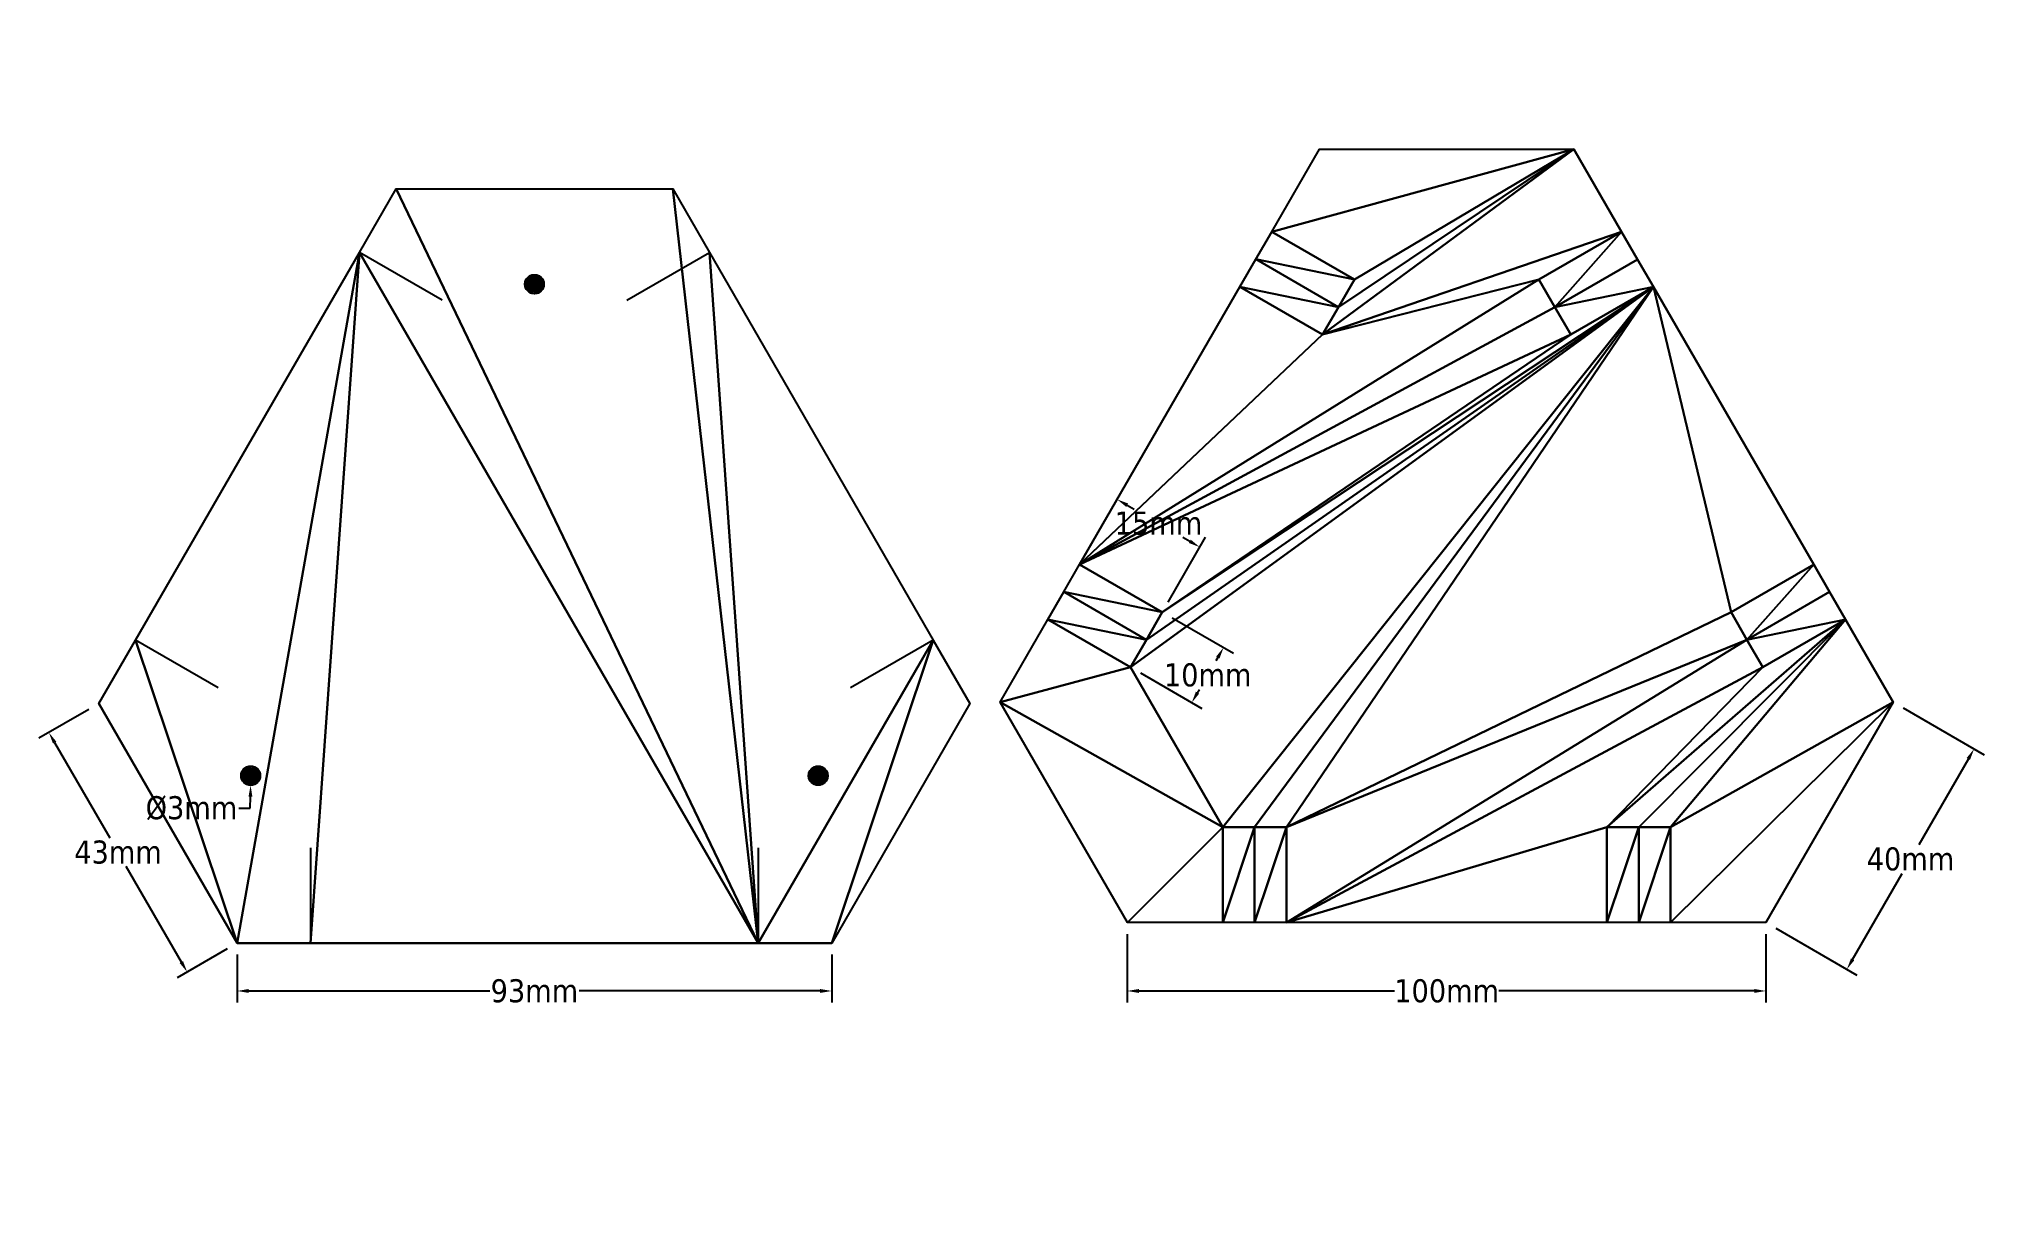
# Model space of a CAD drawing. Extents: x -289 to 17, y -39 to 143.
import ezdxf

# ---------------------------------------------------------------- set-up
doc = ezdxf.new("R2010")
doc.units = 0
doc.layers.get('0').update_dxf_attribs({"color": 13, "linetype": 'CONTINUOUS'})
doc.layers.get('DEFPOINTS').update_dxf_attribs({"linetype": 'CONTINUOUS'})
doc.styles.add('TAHOMA', font='Tahoma.ttf')
doc.dimstyles.new('DIMSTYLE1', dxfattribs={"dimtxt": 3.621868, "dimasz": 1.810934, "dimexe": 1.810934, "dimexo": 1.810934, "dimgap": 0.362187, "dimtad": 0, "dimtih": 1, "dimtoh": 1, "dimdec": 0, "dimzin": 0, "dimtxsty": 'TAHOMA', "dimcen": 0.09, "dimazin": 3, "dimtfac": 1, "dimtdec": 4, "dimtofl": 0, "dimtmove": 0, "dimatfit": 3, "dimtolj": 1, "dimtzin": 0})
doc.dimstyles.new('DIMSTYLE2', dxfattribs={"dimtxt": 3.621868, "dimasz": 1.810934, "dimexe": 1.810934, "dimexo": 1.810934, "dimgap": 0.362187, "dimtad": 0, "dimtih": 1, "dimtoh": 1, "dimdec": 0, "dimzin": 0, "dimtxsty": 'TAHOMA', "dimcen": 0.09, "dimazin": 3, "dimtfac": 1, "dimtdec": 4, "dimtofl": 0, "dimtmove": 0, "dimatfit": 3, "dimtolj": 1, "dimtzin": 0})

# ---------------------------------------------------------------- blocks, each defined once
blk = doc.blocks.new('GROUP_2')
for p, q in [((52.41, 125.57), (59.91, 138.56)), ((59.91, 138.56), (99.91, 138.56)), ((99.91, 138.56), (107.41, 125.57)), ((49.91, 121.24), (52.41, 125.57)), ((65.4, 118.07), (52.41, 125.57)), ((94.42, 118.07), (107.41, 125.57)), ((107.41, 125.57), (109.91, 121.24)), ((47.41, 116.91), (49.91, 121.24)), ((62.9, 113.74), (49.91, 121.24)), ((109.91, 121.24), (96.92, 113.74)), ((109.91, 121.24), (112.41, 116.91)), ((22.22, 73.29), (47.41, 116.91)), ((60.4, 109.41), (47.41, 116.91)), ((65.4, 118.07), (62.9, 113.74)), ((96.92, 113.74), (94.42, 118.07)), ((99.42, 109.41), (112.41, 116.91)), ((112.41, 116.91), (137.59, 73.29)), ((62.9, 113.74), (60.4, 109.41)), ((96.92, 113.74), (99.42, 109.41)), ((19.72, 68.96), (22.22, 73.29)), ((35.21, 65.79), (22.22, 73.29)), ((124.6, 65.79), (137.59, 73.29)), ((137.59, 73.29), (140.09, 68.96)), ((17.22, 64.63), (19.72, 68.96)), ((19.72, 68.96), (32.71, 61.46)), ((127.1, 61.46), (140.09, 68.96)), ((140.09, 68.96), (142.59, 64.63)), ((9.72, 51.64), (17.22, 64.63)), ((30.21, 57.13), (17.22, 64.63)), ((32.71, 61.46), (35.21, 65.79)), ((127.1, 61.46), (124.6, 65.79)), ((142.59, 64.63), (129.6, 57.13)), ((142.59, 64.63), (150.09, 51.64)), ((32.71, 61.46), (30.21, 57.13)), ((129.6, 57.13), (127.1, 61.46)), ((29.72, 17), (9.72, 51.64)), ((150.09, 51.64), (130.09, 17)), ((44.72, 17), (44.72, 32)), ((44.72, 32), (49.72, 32)), ((49.72, 32), (49.72, 17)), ((49.72, 32), (54.72, 32)), ((54.72, 32), (54.72, 17)), ((105.09, 17), (105.09, 32)), ((105.09, 32), (110.09, 32)), ((110.09, 32), (115.09, 32)), ((110.09, 17), (110.09, 32)), ((115.09, 32), (115.09, 17)), ((29.72, 17), (44.72, 17)), ((44.72, 17), (49.72, 17)), ((49.72, 17), (54.72, 17)), ((54.72, 17), (105.09, 17)), ((105.09, 17), (110.09, 17)), ((110.09, 17), (115.09, 17)), ((115.09, 17), (130.09, 17))]:
    blk.add_line(p, q)
mesh = blk.add_polyface()
corners = [(47.41, 116.91), (35.21, 65.79), (22.22, 73.29), (44.72, 32), (49.72, 32), (60.4, 109.41), (54.72, 32), (59.91, 138.56), (65.4, 118.07), (52.41, 125.57), (99.91, 138.56), (94.42, 118.07), (107.41, 125.57), (105.09, 17), (54.72, 17), (62.9, 113.74), (96.92, 113.74), (99.42, 109.41), (105.09, 32), (112.41, 116.91), (110.09, 32), (115.09, 32), (124.6, 65.79), (137.59, 73.29), (115.09, 17), (130.09, 17), (127.1, 61.46), (129.6, 57.13), (142.59, 64.63), (150.09, 51.64), (17.22, 64.63), (29.72, 17), (9.72, 51.64), (30.21, 57.13), (44.72, 17), (32.71, 61.46)]
mesh.append_faces([[corners[k] for k in face] for face in [(0, 1, 2), (7, 8, 9), (11, 10, 12), (6, 13, 14), (22, 19, 23), (25, 28, 29), (30, 31, 32)]], dxfattribs={"vtx0": -1})
mesh.append_faces([[corners[k] for k in face] for face in [(3, 0, 4), (4, 5, 6), (13, 17, 18), (19, 18, 17), (18, 19, 20), (20, 19, 21), (21, 22, 24), (31, 33, 34), (34, 1, 3)]], dxfattribs={"vtx0": -1, "vtx1": -1})
mesh.append_faces([[corners[k] for k in face] for face in [(1, 0, 3), (8, 10, 11), (13, 6, 5), (13, 8, 11), (21, 19, 22)]], dxfattribs={"vtx0": -1, "vtx1": -1, "vtx2": -1})
mesh.append_faces([[corners[k] for k in face] for face in [(4, 0, 5), (8, 7, 10), (13, 5, 15), (13, 15, 8), (13, 11, 16), (13, 16, 17), (22, 25, 24), (25, 22, 26), (25, 26, 27), (25, 27, 28), (31, 30, 33), (34, 33, 35), (34, 35, 1)]], dxfattribs={"vtx0": -1, "vtx2": -1})
mesh = blk.add_polyface()
corners = [(52.41, 125.57), (62.9, 113.74), (49.91, 121.24), (65.4, 118.07)]
mesh.append_faces([[corners[k] for k in face] for face in [(0, 1, 2), (1, 0, 3)]], dxfattribs={"vtx0": -1})
mesh = blk.add_polyface()
corners = [(107.41, 125.57), (96.92, 113.74), (94.42, 118.07), (109.91, 121.24)]
mesh.append_faces([[corners[k] for k in face] for face in [(0, 1, 2), (1, 0, 3)]], dxfattribs={"vtx0": -1})
mesh = blk.add_polyface()
corners = [(49.91, 121.24), (60.4, 109.41), (47.41, 116.91), (62.9, 113.74)]
mesh.append_faces([[corners[k] for k in face] for face in [(0, 1, 2), (1, 0, 3)]], dxfattribs={"vtx0": -1})
mesh = blk.add_polyface()
corners = [(109.91, 121.24), (99.42, 109.41), (96.92, 113.74), (112.41, 116.91)]
mesh.append_faces([[corners[k] for k in face] for face in [(0, 1, 2), (1, 0, 3)]], dxfattribs={"vtx0": -1})
mesh = blk.add_polyface()
corners = [(22.22, 73.29), (32.71, 61.46), (19.72, 68.96), (35.21, 65.79)]
mesh.append_faces([[corners[k] for k in face] for face in [(0, 1, 2), (1, 0, 3)]], dxfattribs={"vtx0": -1})
mesh = blk.add_polyface()
corners = [(137.59, 73.29), (127.1, 61.46), (124.6, 65.79), (140.09, 68.96)]
mesh.append_faces([[corners[k] for k in face] for face in [(0, 1, 2), (1, 0, 3)]], dxfattribs={"vtx0": -1})
mesh = blk.add_polyface()
corners = [(19.72, 68.96), (30.21, 57.13), (17.22, 64.63), (32.71, 61.46)]
mesh.append_faces([[corners[k] for k in face] for face in [(0, 1, 2), (1, 0, 3)]], dxfattribs={"vtx0": -1})
mesh = blk.add_polyface()
corners = [(140.09, 68.96), (129.6, 57.13), (127.1, 61.46), (142.59, 64.63)]
mesh.append_faces([[corners[k] for k in face] for face in [(0, 1, 2), (1, 0, 3)]], dxfattribs={"vtx0": -1})
mesh = blk.add_polyface()
corners = [(49.72, 32), (44.72, 17), (44.72, 32), (49.72, 17)]
mesh.append_faces([[corners[k] for k in face] for face in [(0, 1, 2), (1, 0, 3)]], dxfattribs={"vtx0": -1})
mesh = blk.add_polyface()
corners = [(49.72, 32), (54.72, 17), (49.72, 17), (54.72, 32)]
mesh.append_faces([[corners[k] for k in face] for face in [(0, 1, 2), (1, 0, 3)]], dxfattribs={"vtx0": -1})
mesh = blk.add_polyface()
corners = [(110.09, 32), (105.09, 17), (105.09, 32), (110.09, 17)]
mesh.append_faces([[corners[k] for k in face] for face in [(0, 1, 2), (1, 0, 3)]], dxfattribs={"vtx0": -1})
mesh = blk.add_polyface()
corners = [(110.09, 32), (115.09, 17), (110.09, 17), (115.09, 32)]
mesh.append_faces([[corners[k] for k in face] for face in [(0, 1, 2), (1, 0, 3)]], dxfattribs={"vtx0": -1})
blk = doc.blocks.new('GROUP_1')
for p, q in [((52.41, 125.57), (58.17, 135.56)), ((58.17, 135.56), (101.64, 135.56)), ((101.64, 135.56), (107.41, 125.57)), ((17.22, 64.63), (52.41, 125.57)), ((65.4, 118.07), (52.41, 125.57)), ((94.42, 118.07), (107.41, 125.57)), ((107.41, 125.57), (142.59, 64.63)), ((11.45, 54.64), (17.22, 64.63)), ((30.21, 57.13), (17.22, 64.63)), ((142.59, 64.63), (129.6, 57.13)), ((142.59, 64.63), (148.36, 54.64)), ((11.45, 54.64), (33.19, 17)), ((148.36, 54.64), (126.63, 17)), ((44.72, 32), (44.72, 17)), ((115.09, 32), (115.09, 17)), ((33.19, 17), (44.72, 17)), ((44.72, 17), (115.09, 17)), ((115.09, 17), (126.63, 17))]:
    blk.add_line(p, q)
mesh = blk.add_polyface()
corners = [(17.22, 64.63), (33.19, 17), (11.45, 54.64), (52.41, 125.57), (44.72, 17), (115.09, 17), (58.17, 135.56), (101.64, 135.56), (107.41, 125.57), (142.59, 64.63), (126.63, 17), (148.36, 54.64)]
mesh.append_faces([[corners[k] for k in face] for face in [(0, 1, 2), (10, 9, 11)]], dxfattribs={"vtx0": -1})
mesh.append_faces([[corners[k] for k in face] for face in [(1, 3, 4), (4, 3, 5), (5, 9, 10)]], dxfattribs={"vtx0": -1, "vtx1": -1})
mesh.append_faces([[corners[k] for k in face] for face in [(1, 0, 3), (5, 3, 6), (5, 6, 7), (5, 7, 8), (5, 8, 9)]], dxfattribs={"vtx0": -1, "vtx2": -1})
blk = doc.blocks.new('*D4')
at = {"color": 0}
for p, q in [((-258.04, -0.59), (-258.04, -8.11)), ((-164.6, -0.59), (-164.6, -8.11)), ((-256.23, -6.3), (-218.35, -6.3)), ((-166.41, -6.3), (-204.29, -6.3))]:
    blk.add_line(p, q, dxfattribs=at)
for points in [[(-256.23, -5.99), (-256.23, -6.6), (-258.04, -6.3)], [(-166.41, -6.6), (-166.41, -5.99), (-164.6, -6.3)]]:
    blk.add_solid(points, dxfattribs=at)
at = {"layer": 'DEFPOINTS', "color": 0}
for p in [(-258.04, 1.22), (-164.6, 1.22), (-164.6, -6.3)]:
    blk.add_point(p, dxfattribs=at)
at = {"color": 0, "insert": (-211.32, -6.3), "char_height": 3.622, "attachment_point": 5, "style": 'TAHOMA'}
blk.add_mtext('\\A1;93mm', dxfattribs=at)
blk = doc.blocks.new('*D5')
at = {"color": 0}
for p, q in [((-281.34, 37.95), (-289.2, 33.41)), ((-286.73, 32.75), (-278.07, 17.75)), ((-266.81, -1.76), (-275.47, 13.25)), ((-259.61, 0.31), (-267.47, -4.23))]:
    blk.add_line(p, q, dxfattribs=at)
for points in [[(-286.47, 32.9), (-286.99, 32.6), (-287.64, 34.32)], [(-267.07, -1.91), (-266.55, -1.6), (-265.9, -3.32)]]:
    blk.add_solid(points, dxfattribs=at)
at = {"layer": 'DEFPOINTS', "color": 0}
for p in [(-279.77, 38.86), (-258.04, 1.22), (-265.9, -3.32)]:
    blk.add_point(p, dxfattribs=at)
at = {"color": 0, "insert": (-276.77, 15.5), "char_height": 3.622, "attachment_point": 5, "style": 'TAHOMA'}
blk.add_mtext('\\A1;43mm', dxfattribs=at)
blk = doc.blocks.new('*D6')
at = {"color": 0}
for p, q in [((-118.13, 2.64), (-118.13, -8.11)), ((-17.76, 2.64), (-17.76, -8.11)), ((-116.32, -6.3), (-76.14, -6.3)), ((-19.57, -6.3), (-59.75, -6.3))]:
    blk.add_line(p, q, dxfattribs=at)
for points in [[(-116.32, -5.99), (-116.32, -6.6), (-118.13, -6.3)], [(-19.57, -6.6), (-19.57, -5.99), (-17.76, -6.3)]]:
    blk.add_solid(points, dxfattribs=at)
at = {"layer": 'DEFPOINTS', "color": 0}
for p in [(-118.13, 4.45), (-17.76, 4.45), (-17.76, -6.3)]:
    blk.add_point(p, dxfattribs=at)
at = {"color": 0, "insert": (-67.94, -6.3), "char_height": 3.622, "attachment_point": 5, "style": 'TAHOMA'}
blk.add_mtext('\\A1;100mm', dxfattribs=at)
blk = doc.blocks.new('*D7')
at = {"color": 0}
for p, q in [((3.81, 38.19), (16.53, 30.84)), ((14.06, 30.18), (6.26, 16.67)), ((-4.13, -1.33), (3.67, 12.18)), ((-16.19, 3.55), (-3.47, -3.8))]:
    blk.add_line(p, q, dxfattribs=at)
for points in [[(14.32, 30.03), (13.8, 30.33), (14.97, 31.75)], [(-4.39, -1.18), (-3.87, -1.48), (-5.03, -2.89)]]:
    blk.add_solid(points, dxfattribs=at)
at = {"layer": 'DEFPOINTS', "color": 0}
for p in [(2.24, 39.09), (-17.76, 4.45), (-5.03, -2.89)]:
    blk.add_point(p, dxfattribs=at)
at = {"color": 0, "insert": (4.97, 14.43), "char_height": 3.622, "attachment_point": 5, "style": 'TAHOMA'}
blk.add_mtext('\\A1;40mm', dxfattribs=at)
blk = doc.blocks.new('*D8')
at = {"color": 0}
for p, q in [((-124.72, 62.31), (-118.82, 72.53)), ((-118.16, 70.06), (-117.07, 69.43)), ((-111.73, 54.81), (-105.83, 65.03)), ((-108.31, 64.37), (-109.39, 64.99))]:
    blk.add_line(p, q, dxfattribs=at)
for points in [[(-118.01, 70.32), (-118.31, 69.79), (-119.73, 70.96)], [(-108.46, 64.11), (-108.15, 64.63), (-106.74, 63.46)]]:
    blk.add_solid(points, dxfattribs=at)
at = {"layer": 'DEFPOINTS', "color": 0}
for p in [(-106.74, 63.46), (-125.63, 60.74), (-112.64, 53.24)]:
    blk.add_point(p, dxfattribs=at)
at = {"color": 0, "insert": (-113.23, 67.21), "char_height": 3.622, "attachment_point": 5, "style": 'TAHOMA'}
blk.add_mtext('\\A1;15mm', dxfattribs=at)
blk = doc.blocks.new('*D9')
at = {"color": 0}
for p, q in [((-111.07, 52.34), (-101.43, 46.78)), ((-103.91, 46.11), (-104.2, 45.6)), ((-116.07, 43.68), (-106.43, 38.12)), ((-107.1, 40.59), (-106.8, 41.1))]:
    blk.add_line(p, q, dxfattribs=at)
for points in [[(-103.64, 45.96), (-104.17, 46.26), (-103, 47.68)], [(-107.36, 40.74), (-106.83, 40.44), (-108, 39.02)]]:
    blk.add_solid(points, dxfattribs=at)
at = {"layer": 'DEFPOINTS', "color": 0}
for p in [(-112.64, 53.24), (-103, 47.68), (-117.64, 44.58)]:
    blk.add_point(p, dxfattribs=at)
at = {"color": 0, "insert": (-105.5, 43.35), "char_height": 3.622, "attachment_point": 5, "style": 'TAHOMA'}
blk.add_mtext('\\A1;10mm', dxfattribs=at)
blk = doc.blocks.new('*D10')
at = {"color": 0}
for p, q in [((-256.01, 27.54), (-255.83, 27.54)), ((-255.92, 27.45), (-255.92, 27.63)), ((-257.79, 22.42), (-255.98, 22.42)), ((-255.98, 22.42), (-255.95, 24.23))]:
    blk.add_line(p, q, dxfattribs=at)
blk.add_solid([(-255.65, 24.22), (-256.26, 24.23), (-255.93, 26.04)], dxfattribs=at)
at = {"layer": 'DEFPOINTS', "color": 0}
for p in [(-255.9, 29.04), (-255.93, 26.04)]:
    blk.add_point(p, dxfattribs=at)
at = {"color": 0, "insert": (-265.22, 22.42), "char_height": 3.622, "attachment_point": 5, "style": 'TAHOMA'}
blk.add_mtext('\\A1;%%c3mm', dxfattribs=at)

msp = doc.modelspace()

# ---------------------------------------------------------------- linework, layer by layer
for centre in [(-211.32, 104.78), (-255.92, 27.54), (-166.72, 27.54)]:
    msp.add_circle(centre, 1.5)

# ---------------------------------------------------------------- block references
at = {"rotation": 120}
msp.add_blockref('GROUP_2', (31.83, 21.85), dxfattribs=at)
msp.add_blockref('GROUP_1', (-291.23, -15.78))

# ---------------------------------------------------------------- dimensions: what is measured, and where the dimension line sits
at = {"color": 49}
for p1, p2, distance, picture, middle in [((-125.63, 60.74), (-112.64, 53.24), 11.8, '*D8', (-113.23, 67.21)), ((-117.64, 44.58), (-112.64, 53.24), -11.13, '*D9', (-105.5, 43.35)), ((-279.77, 38.86), (-258.04, 1.22), -9.08, '*D5', (-276.77, 15.5)), ((2.24, 39.09), (-17.76, 4.45), 14.69, '*D7', (4.97, 14.43))]:
    dim = msp.add_aligned_dim(p1=p1, p2=p2, distance=distance, dimstyle='DIMSTYLE1', override={"dimpost": 'mm'}, dxfattribs=at)
    dim.commit()
    dim.dimension.update_dxf_attribs({"geometry": picture, "text_midpoint": middle})
dim = msp.add_diameter_dim_2p(p1=(-255.9, 29.04), p2=(-255.93, 26.04), dimstyle='DIMSTYLE2', override={"dimpost": 'mm'}, dxfattribs=at)
dim.commit()
dim.dimension.update_dxf_attribs({"geometry": '*D10', "text_midpoint": (-265.22, 22.42), "dimtype": 163})
for base, p1, p2, picture, middle in [((-17.76, -6.3), (-118.13, 4.45), (-17.76, 4.45), '*D6', (-67.94, -6.3)), ((-164.6, -6.3), (-258.04, 1.22), (-164.6, 1.22), '*D4', (-211.32, -6.3))]:
    dim = msp.add_linear_dim(base=base, p1=p1, p2=p2, dimstyle='DIMSTYLE1', override={"dimpost": 'mm'}, dxfattribs=at)
    dim.commit()
    dim.dimension.update_dxf_attribs({"geometry": picture, "text_midpoint": middle})

# ---------------------------------------------------------------- meshes
mesh = msp.add_polyface()
corners = [(-212.77, 105.17), (-212.77, 104.39), (-212.82, 104.78), (-212.62, 105.53), (-212.62, 104.03), (-212.38, 105.84), (-212.38, 103.72), (-212.07, 106.08), (-212.07, 103.48), (-211.71, 106.23), (-211.71, 103.33), (-211.32, 106.28), (-211.32, 103.28), (-210.93, 106.23), (-210.93, 103.33), (-210.57, 106.08), (-210.57, 103.48), (-210.26, 105.84), (-210.26, 103.72), (-210.02, 105.53), (-210.02, 104.03), (-209.87, 105.17), (-209.87, 104.39), (-209.82, 104.78)]
mesh.append_faces([[corners[k] for k in face] for face in [(0, 1, 2), (22, 21, 23)]], dxfattribs={"vtx0": -1})
mesh.append_faces([[corners[k] for k in face] for face in [(1, 3, 4), (4, 5, 6), (6, 7, 8), (8, 9, 10), (10, 11, 12), (12, 13, 14), (14, 15, 16), (16, 17, 18), (18, 19, 20), (20, 21, 22)]], dxfattribs={"vtx0": -1, "vtx1": -1})
mesh.append_faces([[corners[k] for k in face] for face in [(1, 0, 3), (4, 3, 5), (6, 5, 7), (8, 7, 9), (10, 9, 11), (12, 11, 13), (14, 13, 15), (16, 15, 17), (18, 17, 19), (20, 19, 21)]], dxfattribs={"vtx0": -1, "vtx2": -1})
mesh = msp.add_polyface()
corners = [(-257.36, 27.92), (-257.36, 27.15), (-257.42, 27.54), (-257.21, 28.29), (-257.21, 26.79), (-256.98, 28.6), (-256.98, 26.48), (-256.67, 28.84), (-256.67, 26.24), (-256.3, 28.99), (-256.3, 26.09), (-255.92, 29.04), (-255.92, 26.04), (-255.53, 28.99), (-255.53, 26.09), (-255.17, 28.84), (-255.17, 26.24), (-254.85, 28.6), (-254.85, 26.48), (-254.62, 28.29), (-254.62, 26.79), (-254.47, 27.92), (-254.47, 27.15), (-254.42, 27.54)]
mesh.append_faces([[corners[k] for k in face] for face in [(0, 1, 2), (22, 21, 23)]], dxfattribs={"vtx0": -1})
mesh.append_faces([[corners[k] for k in face] for face in [(1, 3, 4), (4, 5, 6), (6, 7, 8), (8, 9, 10), (10, 11, 12), (12, 13, 14), (14, 15, 16), (16, 17, 18), (18, 19, 20), (20, 21, 22)]], dxfattribs={"vtx0": -1, "vtx1": -1})
mesh.append_faces([[corners[k] for k in face] for face in [(1, 0, 3), (4, 3, 5), (6, 5, 7), (8, 7, 9), (10, 9, 11), (12, 11, 13), (14, 13, 15), (16, 15, 17), (18, 17, 19), (20, 19, 21)]], dxfattribs={"vtx0": -1, "vtx2": -1})
mesh = msp.add_polyface()
corners = [(-168.17, 27.92), (-168.17, 27.15), (-168.22, 27.54), (-168.02, 28.29), (-168.02, 26.79), (-167.78, 28.6), (-167.78, 26.48), (-167.47, 28.84), (-167.47, 26.24), (-167.11, 26.09), (-167.11, 28.99), (-166.72, 29.04), (-166.72, 26.04), (-166.34, 28.99), (-166.34, 26.09), (-165.97, 28.84), (-165.97, 26.24), (-165.66, 26.48), (-165.66, 28.6), (-165.42, 28.29), (-165.42, 26.79), (-165.28, 27.92), (-165.28, 27.15), (-165.22, 27.54)]
mesh.append_faces([[corners[k] for k in face] for face in [(0, 1, 2), (22, 21, 23)]], dxfattribs={"vtx0": -1})
mesh.append_faces([[corners[k] for k in face] for face in [(1, 3, 4), (4, 5, 6), (6, 7, 8), (8, 7, 9), (9, 11, 12), (12, 13, 14), (14, 15, 16), (16, 15, 17), (17, 19, 20), (20, 21, 22)]], dxfattribs={"vtx0": -1, "vtx1": -1})
mesh.append_faces([[corners[k] for k in face] for face in [(1, 0, 3), (4, 3, 5), (6, 5, 7), (9, 7, 10), (9, 10, 11), (12, 11, 13), (14, 13, 15), (17, 15, 18), (17, 18, 19), (20, 19, 21)]], dxfattribs={"vtx0": -1, "vtx2": -1})

doc.saveas('drawing.dxf')
